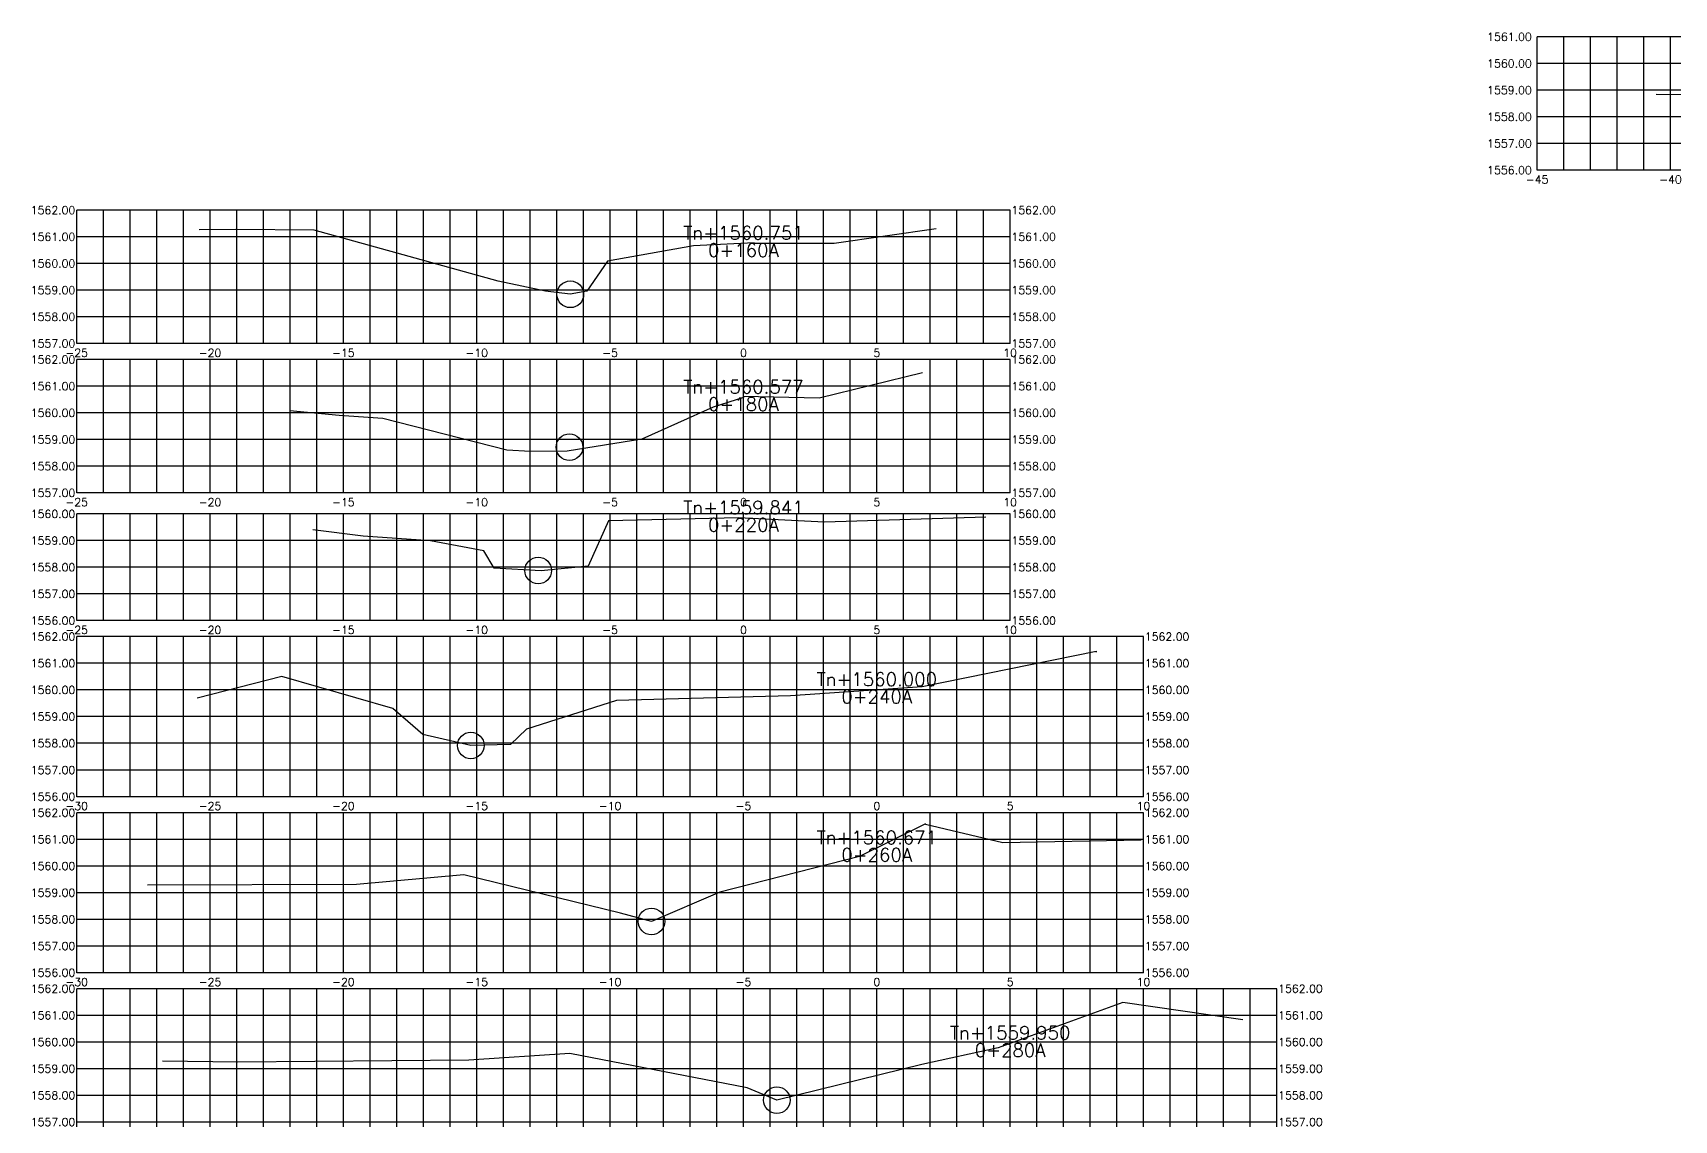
# Model space of a CAD drawing. Header units: millimetres. Extents: x 785301 to 786252, y 2209397 to 2211121.
# Drawn here: x 785624.9 to 785686.5, y 2211057.8 to 2211098.6 of the extents above; entities that cross this region are included whole.
import ezdxf
from ezdxf.enums import TextEntityAlignment as Align

# ---------------------------------------------------------------- set-up
doc = ezdxf.new("R2010")
doc.units = ezdxf.units.MM
doc.layers.add('RETICULA', color=2, linetype='Continuous')
doc.layers.add('TN', color=3, linetype='Continuous')
doc.styles.add('ROMANS', font='ROMANS.shx', dxfattribs={"width": 0.75})

# ---------------------------------------------------------------- blocks, each defined once
blk = doc.blocks.new('0-160A')
at = {"layer": 'RETICULA', "color": 2}
for p, q in [((10, 1562), (-25, 1562)), ((-25, 1557), (-25, 1562)), ((-24, 1557), (-24, 1562)), ((-23, 1557), (-23, 1562)), ((-22, 1557), (-22, 1562)), ((-21, 1557), (-21, 1562)), ((-20, 1557), (-20, 1562)), ((-20, 1557), (-20, 1562)), ((-19, 1557), (-19, 1562)), ((-18, 1557), (-18, 1562)), ((-17, 1557), (-17, 1562)), ((-16, 1557), (-16, 1562)), ((-15, 1557), (-15, 1562)), ((-15, 1557), (-15, 1562)), ((-14, 1557), (-14, 1562)), ((-13, 1557), (-13, 1562)), ((-12, 1557), (-12, 1562)), ((-11, 1557), (-11, 1562)), ((-10, 1557), (-10, 1562)), ((-10, 1557), (-10, 1562)), ((-9, 1557), (-9, 1562)), ((-8, 1557), (-8, 1562)), ((-7, 1557), (-7, 1562)), ((-6, 1557), (-6, 1562)), ((-5, 1557), (-5, 1562)), ((-5, 1557), (-5, 1562)), ((-4, 1557), (-4, 1562)), ((-3, 1557), (-3, 1562)), ((-2, 1557), (-2, 1562)), ((-1, 1557), (-1, 1562)), ((0, 1557), (0, 1562)), ((0, 1557), (0, 1562)), ((1, 1557), (1, 1562)), ((2, 1557), (2, 1562)), ((3, 1557), (3, 1562)), ((4, 1557), (4, 1562)), ((5, 1557), (5, 1562)), ((5, 1557), (5, 1562)), ((6, 1557), (6, 1562)), ((7, 1557), (7, 1562)), ((8, 1557), (8, 1562)), ((9, 1557), (9, 1562)), ((10, 1557), (10, 1562)), ((10, 1561), (-25, 1561)), ((10, 1560), (-25, 1560)), ((10, 1559), (-25, 1559)), ((10, 1558), (-25, 1558)), ((10, 1557), (-25, 1557))]:
    blk.add_line(p, q, dxfattribs=at)
at = {"layer": 'TN', "color": 4}
blk.add_lwpolyline([(7.222, 1561.302), (3.403, 1560.755), (0.4, 1560.749), (0.398, 1560.77), (-1.869, 1560.661), (-5.096, 1560.091), (-5.875, 1558.96), (-6.49, 1558.846), (-7.425, 1558.96), (-9.199, 1559.341), (-16.096, 1561.249), (-19.037, 1561.275), (-20.404, 1561.269)], dxfattribs=at)
at = {"layer": 'TN'}
blk.add_circle((-6.49, 1558.846), 0.5, dxfattribs=at)
at = {"layer": 'RETICULA', "color": 6, "style": 'ROMANS'}
for s, p in [('1562.00', (-25.05, 1562)), ('1561.00', (-25.05, 1561)), ('1560.00', (-25.05, 1560)), ('1559.00', (-25.05, 1559)), ('1558.00', (-25.05, 1558)), ('1557.00', (-25.05, 1557))]:
    blk.add_text(s, height=0.3, dxfattribs=at).set_placement(p, align=Align.MIDDLE_RIGHT)
for s, p in [('1562.00', (10.05, 1562)), ('1561.00', (10.05, 1561)), ('1560.00', (10.05, 1560)), ('1559.00', (10.05, 1559)), ('1558.00', (10.05, 1558)), ('1557.00', (10.05, 1557))]:
    blk.add_text(s, height=0.3, dxfattribs=at).set_placement(p, align=Align.MIDDLE_LEFT)
for s, p in [('-25', (-25, 1556.8)), ('-20', (-20, 1556.8)), ('-15', (-15, 1556.8)), ('-10', (-10, 1556.8)), ('-5', (-5, 1556.8)), ('0', (0, 1556.8)), ('5', (5, 1556.8)), ('10', (10, 1556.8))]:
    blk.add_text(s, height=0.3, dxfattribs=at).set_placement(p, align=Align.TOP_CENTER)
at = {"layer": 'TN', "color": 7, "style": 'ROMANS'}
blk.add_text('Tn+1560.751', height=0.5, dxfattribs=at).set_placement((0, 1560.751), align=Align.BOTTOM_CENTER)
blk.add_text('0+160A', height=0.5, dxfattribs=at).set_placement((0, 1560.751), align=Align.TOP_CENTER)
blk = doc.blocks.new('0-180A')
at = {"layer": 'RETICULA', "color": 2}
for p, q in [((10, 1562), (-25, 1562)), ((-25, 1557), (-25, 1562)), ((-24, 1557), (-24, 1562)), ((-23, 1557), (-23, 1562)), ((-22, 1557), (-22, 1562)), ((-21, 1557), (-21, 1562)), ((-20, 1557), (-20, 1562)), ((-20, 1557), (-20, 1562)), ((-19, 1557), (-19, 1562)), ((-18, 1557), (-18, 1562)), ((-17, 1557), (-17, 1562)), ((-16, 1557), (-16, 1562)), ((-15, 1557), (-15, 1562)), ((-15, 1557), (-15, 1562)), ((-14, 1557), (-14, 1562)), ((-13, 1557), (-13, 1562)), ((-12, 1557), (-12, 1562)), ((-11, 1557), (-11, 1562)), ((-10, 1557), (-10, 1562)), ((-10, 1557), (-10, 1562)), ((-9, 1557), (-9, 1562)), ((-8, 1557), (-8, 1562)), ((-7, 1557), (-7, 1562)), ((-6, 1557), (-6, 1562)), ((-5, 1557), (-5, 1562)), ((-5, 1557), (-5, 1562)), ((-4, 1557), (-4, 1562)), ((-3, 1557), (-3, 1562)), ((-2, 1557), (-2, 1562)), ((-1, 1557), (-1, 1562)), ((0, 1557), (0, 1562)), ((0, 1557), (0, 1562)), ((1, 1557), (1, 1562)), ((2, 1557), (2, 1562)), ((3, 1557), (3, 1562)), ((4, 1557), (4, 1562)), ((5, 1557), (5, 1562)), ((5, 1557), (5, 1562)), ((6, 1557), (6, 1562)), ((7, 1557), (7, 1562)), ((8, 1557), (8, 1562)), ((9, 1557), (9, 1562)), ((10, 1557), (10, 1562)), ((10, 1561), (-25, 1561)), ((10, 1560), (-25, 1560)), ((10, 1559), (-25, 1559)), ((10, 1558), (-25, 1558)), ((10, 1557), (-25, 1557))]:
    blk.add_line(p, q, dxfattribs=at)
at = {"layer": 'TN', "color": 4}
blk.add_lwpolyline([(6.712, 1561.505), (2.84, 1560.555), (0.001, 1560.608), (0.001, 1560.614), (0, 1560.603), (0, 1560.603), (0, 1560.577), (-1.132, 1560.21), (-3.808, 1559.008), (-6.612, 1558.564), (-7.979, 1558.557), (-8.876, 1558.598), (-13.523, 1559.787), (-15.153, 1559.9), (-17.011, 1560.074)], dxfattribs=at)
at = {"layer": 'TN'}
blk.add_circle((-6.524, 1558.714), 0.5, dxfattribs=at)
at = {"layer": 'RETICULA', "color": 6, "style": 'ROMANS'}
for s, p in [('1562.00', (-25.05, 1562)), ('1561.00', (-25.05, 1561)), ('1560.00', (-25.05, 1560)), ('1559.00', (-25.05, 1559)), ('1558.00', (-25.05, 1558)), ('1557.00', (-25.05, 1557))]:
    blk.add_text(s, height=0.3, dxfattribs=at).set_placement(p, align=Align.MIDDLE_RIGHT)
for s, p in [('1562.00', (10.05, 1562)), ('1561.00', (10.05, 1561)), ('1560.00', (10.05, 1560)), ('1559.00', (10.05, 1559)), ('1558.00', (10.05, 1558)), ('1557.00', (10.05, 1557))]:
    blk.add_text(s, height=0.3, dxfattribs=at).set_placement(p, align=Align.MIDDLE_LEFT)
for s, p in [('-25', (-25, 1556.8)), ('-20', (-20, 1556.8)), ('-15', (-15, 1556.8)), ('-10', (-10, 1556.8)), ('-5', (-5, 1556.8)), ('0', (0, 1556.8)), ('5', (5, 1556.8)), ('10', (10, 1556.8))]:
    blk.add_text(s, height=0.3, dxfattribs=at).set_placement(p, align=Align.TOP_CENTER)
at = {"layer": 'TN', "color": 7, "style": 'ROMANS'}
blk.add_text('Tn+1560.577', height=0.5, dxfattribs=at).set_placement((0, 1560.577), align=Align.BOTTOM_CENTER)
blk.add_text('0+180A', height=0.5, dxfattribs=at).set_placement((0, 1560.577), align=Align.TOP_CENTER)
blk = doc.blocks.new('0-220A')
at = {"layer": 'RETICULA', "color": 2}
for p, q in [((10, 1560), (-25, 1560)), ((-25, 1556), (-25, 1560)), ((-24, 1556), (-24, 1560)), ((-23, 1556), (-23, 1560)), ((-22, 1556), (-22, 1560)), ((-21, 1556), (-21, 1560)), ((-20, 1556), (-20, 1560)), ((-20, 1556), (-20, 1560)), ((-19, 1556), (-19, 1560)), ((-18, 1556), (-18, 1560)), ((-17, 1556), (-17, 1560)), ((-16, 1556), (-16, 1560)), ((-15, 1556), (-15, 1560)), ((-15, 1556), (-15, 1560)), ((-14, 1556), (-14, 1560)), ((-13, 1556), (-13, 1560)), ((-12, 1556), (-12, 1560)), ((-11, 1556), (-11, 1560)), ((-10, 1556), (-10, 1560)), ((-10, 1556), (-10, 1560)), ((-9, 1556), (-9, 1560)), ((-8, 1556), (-8, 1560)), ((-7, 1556), (-7, 1560)), ((-6, 1556), (-6, 1560)), ((-5, 1556), (-5, 1560)), ((-5, 1556), (-5, 1560)), ((-4, 1556), (-4, 1560)), ((-3, 1556), (-3, 1560)), ((-2, 1556), (-2, 1560)), ((-1, 1556), (-1, 1560)), ((0, 1556), (0, 1560)), ((0, 1556), (0, 1560)), ((1, 1556), (1, 1560)), ((2, 1556), (2, 1560)), ((3, 1556), (3, 1560)), ((4, 1556), (4, 1560)), ((5, 1556), (5, 1560)), ((5, 1556), (5, 1560)), ((6, 1556), (6, 1560)), ((7, 1556), (7, 1560)), ((8, 1556), (8, 1560)), ((9, 1556), (9, 1560)), ((10, 1556), (10, 1560)), ((10, 1559), (-25, 1559)), ((10, 1558), (-25, 1558)), ((10, 1557), (-25, 1557)), ((10, 1556), (-25, 1556))]:
    blk.add_line(p, q, dxfattribs=at)
at = {"layer": 'TN', "color": 4}
blk.add_lwpolyline([(9.088, 1559.877), (3.038, 1559.687), (-0.182, 1559.85), (-5.055, 1559.738), (-5.825, 1558.037), (-7.585, 1557.874), (-9.35, 1557.963), (-9.737, 1558.617), (-11.737, 1558.988), (-14.254, 1559.166), (-16.151, 1559.399)], dxfattribs=at)
at = {"layer": 'TN'}
blk.add_circle((-7.692, 1557.88), 0.5, dxfattribs=at)
at = {"layer": 'RETICULA', "color": 6, "style": 'ROMANS'}
for s, p in [('1560.00', (-25.05, 1560)), ('1559.00', (-25.05, 1559)), ('1558.00', (-25.05, 1558)), ('1557.00', (-25.05, 1557)), ('1556.00', (-25.05, 1556))]:
    blk.add_text(s, height=0.3, dxfattribs=at).set_placement(p, align=Align.MIDDLE_RIGHT)
for s, p in [('1560.00', (10.05, 1560)), ('1559.00', (10.05, 1559)), ('1558.00', (10.05, 1558)), ('1557.00', (10.05, 1557)), ('1556.00', (10.05, 1556))]:
    blk.add_text(s, height=0.3, dxfattribs=at).set_placement(p, align=Align.MIDDLE_LEFT)
for s, p in [('-25', (-25, 1555.8)), ('-20', (-20, 1555.8)), ('-15', (-15, 1555.8)), ('-10', (-10, 1555.8)), ('-5', (-5, 1555.8)), ('0', (0, 1555.8)), ('5', (5, 1555.8)), ('10', (10, 1555.8))]:
    blk.add_text(s, height=0.3, dxfattribs=at).set_placement(p, align=Align.TOP_CENTER)
at = {"layer": 'TN', "color": 7, "style": 'ROMANS'}
blk.add_text('Tn+1559.841', height=0.5, dxfattribs=at).set_placement((0, 1559.841), align=Align.BOTTOM_CENTER)
blk.add_text('0+220A', height=0.5, dxfattribs=at).set_placement((0, 1559.841), align=Align.TOP_CENTER)
blk = doc.blocks.new('0-240A')
at = {"layer": 'RETICULA', "color": 2}
for p, q in [((10, 1562), (-30, 1562)), ((-30, 1556), (-30, 1562)), ((-29, 1556), (-29, 1562)), ((-28, 1556), (-28, 1562)), ((-27, 1556), (-27, 1562)), ((-26, 1556), (-26, 1562)), ((-25, 1556), (-25, 1562)), ((-25, 1556), (-25, 1562)), ((-24, 1556), (-24, 1562)), ((-23, 1556), (-23, 1562)), ((-22, 1556), (-22, 1562)), ((-21, 1556), (-21, 1562)), ((-20, 1556), (-20, 1562)), ((-20, 1556), (-20, 1562)), ((-19, 1556), (-19, 1562)), ((-18, 1556), (-18, 1562)), ((-17, 1556), (-17, 1562)), ((-16, 1556), (-16, 1562)), ((-15, 1556), (-15, 1562)), ((-15, 1556), (-15, 1562)), ((-14, 1556), (-14, 1562)), ((-13, 1556), (-13, 1562)), ((-12, 1556), (-12, 1562)), ((-11, 1556), (-11, 1562)), ((-10, 1556), (-10, 1562)), ((-10, 1556), (-10, 1562)), ((-9, 1556), (-9, 1562)), ((-8, 1556), (-8, 1562)), ((-7, 1556), (-7, 1562)), ((-6, 1556), (-6, 1562)), ((-5, 1556), (-5, 1562)), ((-5, 1556), (-5, 1562)), ((-4, 1556), (-4, 1562)), ((-3, 1556), (-3, 1562)), ((-2, 1556), (-2, 1562)), ((-1, 1556), (-1, 1562)), ((0, 1556), (0, 1562)), ((0, 1556), (0, 1562)), ((1, 1556), (1, 1562)), ((2, 1556), (2, 1562)), ((3, 1556), (3, 1562)), ((4, 1556), (4, 1562)), ((5, 1556), (5, 1562)), ((5, 1556), (5, 1562)), ((6, 1556), (6, 1562)), ((7, 1556), (7, 1562)), ((8, 1556), (8, 1562)), ((9, 1556), (9, 1562)), ((10, 1556), (10, 1562)), ((10, 1561), (-30, 1561)), ((10, 1560), (-30, 1560)), ((10, 1559), (-30, 1559)), ((10, 1558), (-30, 1558)), ((10, 1557), (-30, 1557)), ((10, 1556), (-30, 1556))]:
    blk.add_line(p, q, dxfattribs=at)
at = {"layer": 'TN', "color": 4}
blk.add_lwpolyline([(8.226, 1561.452), (8.226, 1561.456), (8.226, 1561.424), (8.225, 1561.449), (1.697, 1560.113), (-3.231, 1559.784), (-9.756, 1559.609), (-13.135, 1558.535), (-13.732, 1557.959), (-15.222, 1557.92), (-17.017, 1558.336), (-18.144, 1559.312), (-22.308, 1560.511), (-25.476, 1559.697)], dxfattribs=at)
at = {"layer": 'TN'}
blk.add_circle((-15.222, 1557.92), 0.5, dxfattribs=at)
at = {"layer": 'RETICULA', "color": 6, "style": 'ROMANS'}
for s, p in [('1562.00', (-30.05, 1562)), ('1561.00', (-30.05, 1561)), ('1560.00', (-30.05, 1560)), ('1559.00', (-30.05, 1559)), ('1558.00', (-30.05, 1558)), ('1557.00', (-30.05, 1557)), ('1556.00', (-30.05, 1556))]:
    blk.add_text(s, height=0.3, dxfattribs=at).set_placement(p, align=Align.MIDDLE_RIGHT)
for s, p in [('1562.00', (10.05, 1562)), ('1561.00', (10.05, 1561)), ('1560.00', (10.05, 1560)), ('1559.00', (10.05, 1559)), ('1558.00', (10.05, 1558)), ('1557.00', (10.05, 1557)), ('1556.00', (10.05, 1556))]:
    blk.add_text(s, height=0.3, dxfattribs=at).set_placement(p, align=Align.MIDDLE_LEFT)
for s, p in [('-30', (-30, 1555.8)), ('-25', (-25, 1555.8)), ('-20', (-20, 1555.8)), ('-15', (-15, 1555.8)), ('-10', (-10, 1555.8)), ('-5', (-5, 1555.8)), ('0', (0, 1555.8)), ('5', (5, 1555.8)), ('10', (10, 1555.8))]:
    blk.add_text(s, height=0.3, dxfattribs=at).set_placement(p, align=Align.TOP_CENTER)
at = {"layer": 'TN', "color": 7, "style": 'ROMANS'}
blk.add_text('Tn+1560.000', height=0.5, dxfattribs=at).set_placement((0, 1560), align=Align.BOTTOM_CENTER)
blk.add_text('0+240A', height=0.5, dxfattribs=at).set_placement((0, 1560), align=Align.TOP_CENTER)
blk = doc.blocks.new('0-260A')
at = {"layer": 'RETICULA', "color": 2}
for p, q in [((10, 1562), (-30, 1562)), ((-30, 1556), (-30, 1562)), ((-29, 1556), (-29, 1562)), ((-28, 1556), (-28, 1562)), ((-27, 1556), (-27, 1562)), ((-26, 1556), (-26, 1562)), ((-25, 1556), (-25, 1562)), ((-25, 1556), (-25, 1562)), ((-24, 1556), (-24, 1562)), ((-23, 1556), (-23, 1562)), ((-22, 1556), (-22, 1562)), ((-21, 1556), (-21, 1562)), ((-20, 1556), (-20, 1562)), ((-20, 1556), (-20, 1562)), ((-19, 1556), (-19, 1562)), ((-18, 1556), (-18, 1562)), ((-17, 1556), (-17, 1562)), ((-16, 1556), (-16, 1562)), ((-15, 1556), (-15, 1562)), ((-15, 1556), (-15, 1562)), ((-14, 1556), (-14, 1562)), ((-13, 1556), (-13, 1562)), ((-12, 1556), (-12, 1562)), ((-11, 1556), (-11, 1562)), ((-10, 1556), (-10, 1562)), ((-10, 1556), (-10, 1562)), ((-9, 1556), (-9, 1562)), ((-8, 1556), (-8, 1562)), ((-7, 1556), (-7, 1562)), ((-6, 1556), (-6, 1562)), ((-5, 1556), (-5, 1562)), ((-5, 1556), (-5, 1562)), ((-4, 1556), (-4, 1562)), ((-3, 1556), (-3, 1562)), ((-2, 1556), (-2, 1562)), ((-1, 1556), (-1, 1562)), ((0, 1556), (0, 1562)), ((0, 1556), (0, 1562)), ((1, 1556), (1, 1562)), ((2, 1556), (2, 1562)), ((3, 1556), (3, 1562)), ((4, 1556), (4, 1562)), ((5, 1556), (5, 1562)), ((5, 1556), (5, 1562)), ((6, 1556), (6, 1562)), ((7, 1556), (7, 1562)), ((8, 1556), (8, 1562)), ((9, 1556), (9, 1562)), ((10, 1556), (10, 1562)), ((10, 1561), (-30, 1561)), ((10, 1560), (-30, 1560)), ((10, 1559), (-30, 1559)), ((10, 1558), (-30, 1558)), ((10, 1557), (-30, 1557)), ((10, 1556), (-30, 1556))]:
    blk.add_line(p, q, dxfattribs=at)
at = {"layer": 'TN', "color": 4}
blk.add_lwpolyline([(9.909, 1560.966), (4.725, 1560.872), (1.829, 1561.554), (1.828, 1561.582), (-0.642, 1560.351), (-5.88, 1559.023), (-8.448, 1557.923), (-9.609, 1558.229), (-15.481, 1559.67), (-19.508, 1559.308), (-27.348, 1559.276)], dxfattribs=at)
at = {"layer": 'TN'}
blk.add_circle((-8.448, 1557.923), 0.5, dxfattribs=at)
at = {"layer": 'RETICULA', "color": 6, "style": 'ROMANS'}
for s, p in [('1562.00', (-30.05, 1562)), ('1561.00', (-30.05, 1561)), ('1560.00', (-30.05, 1560)), ('1559.00', (-30.05, 1559)), ('1558.00', (-30.05, 1558)), ('1557.00', (-30.05, 1557)), ('1556.00', (-30.05, 1556))]:
    blk.add_text(s, height=0.3, dxfattribs=at).set_placement(p, align=Align.MIDDLE_RIGHT)
for s, p in [('1562.00', (10.05, 1562)), ('1561.00', (10.05, 1561)), ('1560.00', (10.05, 1560)), ('1559.00', (10.05, 1559)), ('1558.00', (10.05, 1558)), ('1557.00', (10.05, 1557)), ('1556.00', (10.05, 1556))]:
    blk.add_text(s, height=0.3, dxfattribs=at).set_placement(p, align=Align.MIDDLE_LEFT)
for s, p in [('-30', (-30, 1555.8)), ('-25', (-25, 1555.8)), ('-20', (-20, 1555.8)), ('-15', (-15, 1555.8)), ('-10', (-10, 1555.8)), ('-5', (-5, 1555.8)), ('0', (0, 1555.8)), ('5', (5, 1555.8)), ('10', (10, 1555.8))]:
    blk.add_text(s, height=0.3, dxfattribs=at).set_placement(p, align=Align.TOP_CENTER)
at = {"layer": 'TN', "color": 7, "style": 'ROMANS'}
blk.add_text('Tn+1560.671', height=0.5, dxfattribs=at).set_placement((0, 1560.671), align=Align.BOTTOM_CENTER)
blk.add_text('0+260A', height=0.5, dxfattribs=at).set_placement((0, 1560.671), align=Align.TOP_CENTER)
blk = doc.blocks.new('0-280A')
at = {"layer": 'RETICULA', "color": 2}
for p, q in [((10, 1562), (-35, 1562)), ((-35, 1556), (-35, 1562)), ((-34, 1556), (-34, 1562)), ((-33, 1556), (-33, 1562)), ((-32, 1556), (-32, 1562)), ((-31, 1556), (-31, 1562)), ((-30, 1556), (-30, 1562)), ((-30, 1556), (-30, 1562)), ((-29, 1556), (-29, 1562)), ((-28, 1556), (-28, 1562)), ((-27, 1556), (-27, 1562)), ((-26, 1556), (-26, 1562)), ((-25, 1556), (-25, 1562)), ((-25, 1556), (-25, 1562)), ((-24, 1556), (-24, 1562)), ((-23, 1556), (-23, 1562)), ((-22, 1556), (-22, 1562)), ((-21, 1556), (-21, 1562)), ((-20, 1556), (-20, 1562)), ((-20, 1556), (-20, 1562)), ((-19, 1556), (-19, 1562)), ((-18, 1556), (-18, 1562)), ((-17, 1556), (-17, 1562)), ((-16, 1556), (-16, 1562)), ((-15, 1556), (-15, 1562)), ((-15, 1556), (-15, 1562)), ((-14, 1556), (-14, 1562)), ((-13, 1556), (-13, 1562)), ((-12, 1556), (-12, 1562)), ((-11, 1556), (-11, 1562)), ((-10, 1556), (-10, 1562)), ((-10, 1556), (-10, 1562)), ((-9, 1556), (-9, 1562)), ((-8, 1556), (-8, 1562)), ((-7, 1556), (-7, 1562)), ((-6, 1556), (-6, 1562)), ((-5, 1556), (-5, 1562)), ((-5, 1556), (-5, 1562)), ((-4, 1556), (-4, 1562)), ((-3, 1556), (-3, 1562)), ((-2, 1556), (-2, 1562)), ((-1, 1556), (-1, 1562)), ((0, 1556), (0, 1562)), ((0, 1556), (0, 1562)), ((1, 1556), (1, 1562)), ((2, 1556), (2, 1562)), ((3, 1556), (3, 1562)), ((4, 1556), (4, 1562)), ((5, 1556), (5, 1562)), ((5, 1556), (5, 1562)), ((6, 1556), (6, 1562)), ((7, 1556), (7, 1562)), ((8, 1556), (8, 1562)), ((9, 1556), (9, 1562)), ((10, 1556), (10, 1562)), ((10, 1561), (-35, 1561)), ((10, 1560), (-35, 1560)), ((10, 1559), (-35, 1559)), ((10, 1558), (-35, 1558)), ((10, 1557), (-35, 1557)), ((10, 1556), (-35, 1556))]:
    blk.add_line(p, q, dxfattribs=at)
at = {"layer": 'TN', "color": 4}
blk.add_lwpolyline([(8.721, 1560.829), (4.221, 1561.487), (-0.444, 1559.788), (-3.314, 1559.159), (-8.745, 1557.822), (-9.864, 1558.289), (-16.504, 1559.575), (-20.292, 1559.32), (-28.952, 1559.246), (-31.783, 1559.284)], dxfattribs=at)
at = {"layer": 'TN'}
blk.add_circle((-8.745, 1557.822), 0.5, dxfattribs=at)
at = {"layer": 'RETICULA', "color": 6, "style": 'ROMANS'}
for s, p in [('1562.00', (-35.05, 1562)), ('1561.00', (-35.05, 1561)), ('1560.00', (-35.05, 1560)), ('1559.00', (-35.05, 1559)), ('1558.00', (-35.05, 1558)), ('1557.00', (-35.05, 1557)), ('1556.00', (-35.05, 1556))]:
    blk.add_text(s, height=0.3, dxfattribs=at).set_placement(p, align=Align.MIDDLE_RIGHT)
for s, p in [('1562.00', (10.05, 1562)), ('1561.00', (10.05, 1561)), ('1560.00', (10.05, 1560)), ('1559.00', (10.05, 1559)), ('1558.00', (10.05, 1558)), ('1557.00', (10.05, 1557)), ('1556.00', (10.05, 1556))]:
    blk.add_text(s, height=0.3, dxfattribs=at).set_placement(p, align=Align.MIDDLE_LEFT)
for s, p in [('-35', (-35, 1555.8)), ('-30', (-30, 1555.8)), ('-25', (-25, 1555.8)), ('-20', (-20, 1555.8)), ('-15', (-15, 1555.8)), ('-10', (-10, 1555.8)), ('-5', (-5, 1555.8)), ('0', (0, 1555.8)), ('5', (5, 1555.8)), ('10', (10, 1555.8))]:
    blk.add_text(s, height=0.3, dxfattribs=at).set_placement(p, align=Align.TOP_CENTER)
at = {"layer": 'TN', "color": 7, "style": 'ROMANS'}
blk.add_text('Tn+1559.950', height=0.5, dxfattribs=at).set_placement((0, 1559.95), align=Align.BOTTOM_CENTER)
blk.add_text('0+280A', height=0.5, dxfattribs=at).set_placement((0, 1559.95), align=Align.TOP_CENTER)
blk = doc.blocks.new('0-460A')
at = {"layer": 'RETICULA', "color": 2}
for p, q in [((5, 1561), (-45, 1561)), ((-45, 1556), (-45, 1561)), ((-44, 1556), (-44, 1561)), ((-43, 1556), (-43, 1561)), ((-42, 1556), (-42, 1561)), ((-41, 1556), (-41, 1561)), ((-40, 1556), (-40, 1561)), ((-40, 1556), (-40, 1561)), ((-39, 1556), (-39, 1561)), ((-38, 1556), (-38, 1561)), ((-37, 1556), (-37, 1561)), ((-36, 1556), (-36, 1561)), ((-35, 1556), (-35, 1561)), ((-35, 1556), (-35, 1561)), ((-34, 1556), (-34, 1561)), ((-33, 1556), (-33, 1561)), ((-32, 1556), (-32, 1561)), ((-31, 1556), (-31, 1561)), ((-30, 1556), (-30, 1561)), ((-30, 1556), (-30, 1561)), ((-29, 1556), (-29, 1561)), ((-28, 1556), (-28, 1561)), ((-27, 1556), (-27, 1561)), ((-26, 1556), (-26, 1561)), ((-25, 1556), (-25, 1561)), ((-25, 1556), (-25, 1561)), ((-24, 1556), (-24, 1561)), ((-23, 1556), (-23, 1561)), ((-22, 1556), (-22, 1561)), ((-21, 1556), (-21, 1561)), ((-20, 1556), (-20, 1561)), ((-20, 1556), (-20, 1561)), ((-19, 1556), (-19, 1561)), ((-18, 1556), (-18, 1561)), ((-17, 1556), (-17, 1561)), ((-16, 1556), (-16, 1561)), ((-15, 1556), (-15, 1561)), ((-15, 1556), (-15, 1561)), ((-14, 1556), (-14, 1561)), ((-13, 1556), (-13, 1561)), ((-12, 1556), (-12, 1561)), ((-11, 1556), (-11, 1561)), ((-10, 1556), (-10, 1561)), ((-10, 1556), (-10, 1561)), ((-9, 1556), (-9, 1561)), ((-8, 1556), (-8, 1561)), ((-7, 1556), (-7, 1561)), ((-6, 1556), (-6, 1561)), ((-5, 1556), (-5, 1561)), ((-5, 1556), (-5, 1561)), ((-4, 1556), (-4, 1561)), ((-3, 1556), (-3, 1561)), ((-2, 1556), (-2, 1561)), ((-1, 1556), (-1, 1561)), ((0, 1556), (0, 1561)), ((0, 1556), (0, 1561)), ((1, 1556), (1, 1561)), ((2, 1556), (2, 1561)), ((3, 1556), (3, 1561)), ((4, 1556), (4, 1561)), ((5, 1556), (5, 1561)), ((5, 1560), (-45, 1560)), ((5, 1559), (-45, 1559)), ((5, 1558), (-45, 1558)), ((5, 1557), (-45, 1557)), ((5, 1556), (-45, 1556))]:
    blk.add_line(p, q, dxfattribs=at)
at = {"layer": 'TN'}
blk.add_lwpolyline([(3.454, 1559.963), (-1.294, 1560.652), (-5.518, 1559.199), (-9.556, 1558.126), (-10.314, 1557.494), (-11.807, 1557.373), (-13.119, 1557.46), (-13.689, 1557.912), (-24.283, 1559.344), (-30.201, 1558.803), (-40.537, 1558.834)], dxfattribs=at)
blk.add_circle((-11.733, 1557.379), 0.5, dxfattribs=at)
at = {"layer": 'RETICULA', "color": 6, "style": 'ROMANS'}
for s, p in [('1561.00', (-45.2, 1561)), ('1560.00', (-45.2, 1560)), ('1559.00', (-45.2, 1559)), ('1558.00', (-45.2, 1558)), ('1557.00', (-45.2, 1557)), ('1556.00', (-45.2, 1556))]:
    blk.add_text(s, height=0.3, dxfattribs=at).set_placement(p, align=Align.MIDDLE_RIGHT)
for s, p in [('1561.00', (5.2, 1561)), ('1560.00', (5.2, 1560)), ('1559.00', (5.2, 1559)), ('1558.00', (5.2, 1558)), ('1557.00', (5.2, 1557)), ('1556.00', (5.2, 1556))]:
    blk.add_text(s, height=0.3, dxfattribs=at).set_placement(p, align=Align.MIDDLE_LEFT)
for s, p in [('-45', (-45, 1555.8)), ('-40', (-40, 1555.8)), ('-35', (-35, 1555.8)), ('-30', (-30, 1555.8)), ('-25', (-25, 1555.8)), ('-20', (-20, 1555.8)), ('-15', (-15, 1555.8)), ('-10', (-10, 1555.8)), ('-5', (-5, 1555.8)), ('0', (0, 1555.8)), ('5', (5, 1555.8))]:
    blk.add_text(s, height=0.3, dxfattribs=at).set_placement(p, align=Align.TOP_CENTER)
at = {"layer": 'TN', "color": 7, "style": 'ROMANS'}
blk.add_text('Tn+1560.464', height=0.4, dxfattribs=at).set_placement((0, 1560.464), align=Align.BOTTOM_CENTER)
blk.add_text('0+460A', height=0.4, dxfattribs=at).set_placement((0, 1560.464), align=Align.TOP_CENTER)

msp = doc.modelspace()

# ---------------------------------------------------------------- block references
at = {"layer": 'RETICULA', "color": 4}
for name, p in [('0-460A', (785726.332, 2209537.445)), ('0-160A', (785651.572, 2209529.945)), ('0-180A', (785651.572, 2209524.345)), ('0-220A', (785651.572, 2209520.554)), ('0-240A', (785656.572, 2209513.954)), ('0-260A', (785656.572, 2209507.354)), ('0-280A', (785661.572, 2209500.754))]:
    msp.add_blockref(name, p, dxfattribs=at)

doc.saveas('drawing.dxf')
